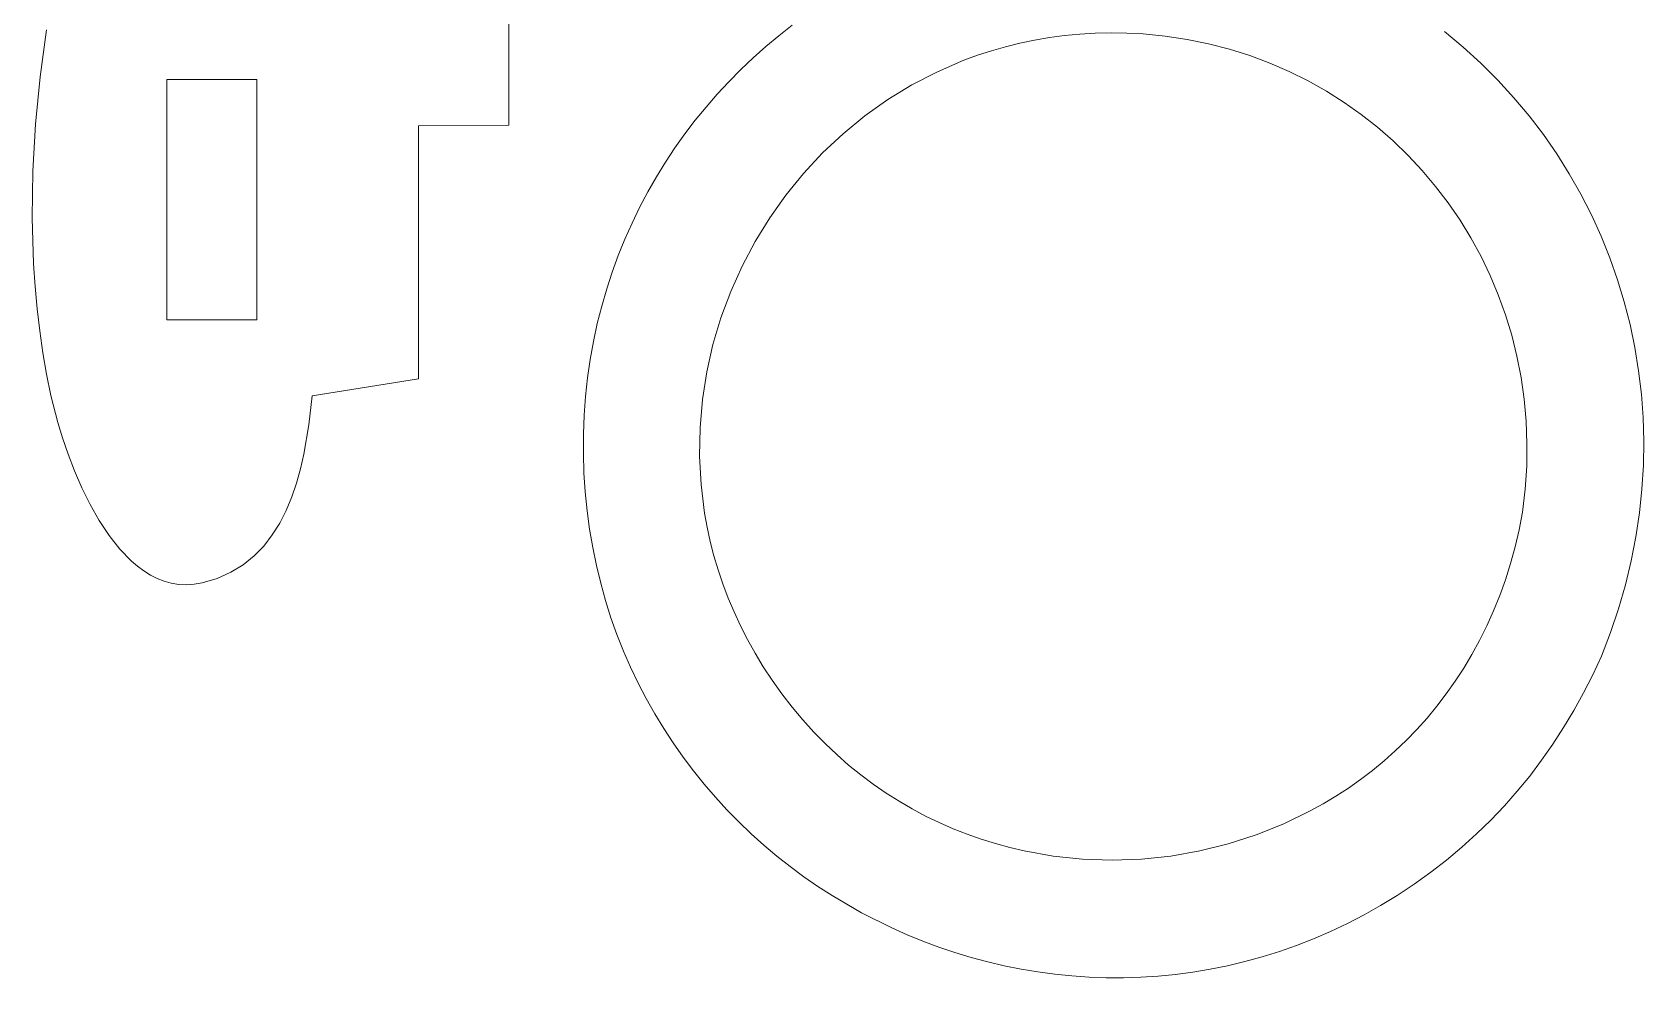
# Model space of a CAD drawing. Header units: centimetres. Extents: x -43.9 to 43.9, y -33.6 to 33.6.
# Drawn here: x 3.59 to 9.01, y -17.89 to -14.7 of the extents above; entities that cross this region are included whole.
import ezdxf

# ---------------------------------------------------------------- set-up
doc = ezdxf.new("R2010")
doc.units = ezdxf.units.CM
doc.header["$MEASUREMENT"] = 0
doc.layers.add('Camada 1', color=7, linetype='Continuous')

msp = doc.modelspace()

# ---------------------------------------------------------------- linework, layer by layer
at = {"layer": 'Camada 1', "color": 3, "lineweight": 9}
for points in [[(5.19276, -15.01779), (5.19276, -15.01779), (5.19235, -13.50056), (5.19235, -13.50056)], [(3.63627, -14.69601), (3.63627, -14.69601), (3.6147, -14.85506), (3.6147, -14.85506)], [(6.14737, -14.68121), (6.14737, -14.68121), (6.10241, -14.71639), (6.10241, -14.71639)], [(8.40603, -14.75443), (8.40603, -14.75443), (8.3432, -14.70228), (8.3432, -14.70228)], [(6.05856, -14.753), (6.05856, -14.753), (6.01585, -14.791), (6.01585, -14.791)], [(6.10241, -14.71639), (6.10241, -14.71639), (6.05856, -14.753), (6.05856, -14.753)], [(6.81783, -14.76681), (6.81783, -14.76681), (6.86547, -14.75317), (6.86547, -14.75317)], [(6.86547, -14.75317), (6.86547, -14.75317), (6.91392, -14.74119), (6.91392, -14.74119)], [(6.91392, -14.74119), (6.91392, -14.74119), (6.96319, -14.73092), (6.96319, -14.73092)], [(6.96319, -14.73092), (6.96319, -14.73092), (7.01322, -14.7224), (7.01322, -14.7224)], [(7.01322, -14.7224), (7.01322, -14.7224), (7.06402, -14.71568), (7.06402, -14.71568)], [(7.06402, -14.71568), (7.06402, -14.71568), (7.11553, -14.71077), (7.11553, -14.71077)], [(7.11553, -14.71077), (7.11553, -14.71077), (7.16777, -14.70773), (7.16777, -14.70773)], [(7.16777, -14.70773), (7.16777, -14.70773), (7.22069, -14.7066), (7.22069, -14.7066)], [(7.22069, -14.7066), (7.22069, -14.7066), (7.27428, -14.70741), (7.27428, -14.70741)], [(7.27428, -14.70741), (7.27428, -14.70741), (7.32851, -14.71021), (7.32851, -14.71021)], [(7.32851, -14.71021), (7.32851, -14.71021), (7.40329, -14.71739), (7.40329, -14.71739)], [(7.40329, -14.71739), (7.40329, -14.71739), (7.47672, -14.72838), (7.47672, -14.72838)], [(7.47672, -14.72838), (7.47672, -14.72838), (7.54874, -14.74304), (7.54874, -14.74304)], [(7.54874, -14.74304), (7.54874, -14.74304), (7.61924, -14.76129), (7.61924, -14.76129)], [(8.46598, -14.80899), (8.46598, -14.80899), (8.40603, -14.75443), (8.40603, -14.75443)], [(6.01585, -14.791), (6.01585, -14.791), (5.97432, -14.83037), (5.97432, -14.83037)], [(6.63593, -14.8373), (6.63593, -14.8373), (6.72511, -14.79896), (6.72511, -14.79896)], [(6.72511, -14.79896), (6.72511, -14.79896), (6.77103, -14.78209), (6.77103, -14.78209)], [(6.77103, -14.78209), (6.77103, -14.78209), (6.81783, -14.76681), (6.81783, -14.76681)], [(7.61924, -14.76129), (7.61924, -14.76129), (7.68813, -14.78303), (7.68813, -14.78303)], [(7.68813, -14.78303), (7.68813, -14.78303), (7.75532, -14.80816), (7.75532, -14.80816)], [(7.75532, -14.80816), (7.75532, -14.80816), (7.82073, -14.83657), (7.82073, -14.83657)], [(8.52303, -14.86583), (8.52303, -14.86583), (8.46598, -14.80899), (8.46598, -14.80899)], [(3.6147, -14.85506), (3.6147, -14.85506), (3.59937, -15.01417), (3.59937, -15.01417)], [(5.97432, -14.83037), (5.97432, -14.83037), (5.93402, -14.87108), (5.93402, -14.87108)], [(6.55049, -14.88152), (6.55049, -14.88152), (6.63593, -14.8373), (6.63593, -14.8373)], [(7.82073, -14.83657), (7.82073, -14.83657), (7.88425, -14.86817), (7.88425, -14.86817)], [(8.57715, -14.92487), (8.57715, -14.92487), (8.52303, -14.86583), (8.52303, -14.86583)], [(5.895, -14.91311), (5.895, -14.91311), (5.85727, -14.95645), (5.85727, -14.95645)], [(5.93402, -14.87108), (5.93402, -14.87108), (5.895, -14.91311), (5.895, -14.91311)], [(6.46895, -14.93131), (6.46895, -14.93131), (6.55049, -14.88152), (6.55049, -14.88152)], [(7.88425, -14.86817), (7.88425, -14.86817), (7.94581, -14.90284), (7.94581, -14.90284)], [(7.94581, -14.90284), (7.94581, -14.90284), (8.0053, -14.94052), (8.0053, -14.94052)], [(5.85727, -14.95645), (5.85727, -14.95645), (5.82092, -15.00105), (5.82092, -15.00105)], [(6.39149, -14.98636), (6.39149, -14.98636), (6.46895, -14.93131), (6.46895, -14.93131)], [(8.0053, -14.94052), (8.0053, -14.94052), (8.06262, -14.98107), (8.06262, -14.98107)], [(8.62828, -14.986), (8.62828, -14.986), (8.57715, -14.92487), (8.57715, -14.92487)], [(3.59937, -15.01417), (3.59937, -15.01417), (3.59052, -15.17257), (3.59052, -15.17257)], [(4.88928, -15.87165), (4.88928, -15.87165), (4.88932, -15.01994), (4.88932, -15.01994)], [(4.88932, -15.01994), (4.88932, -15.01994), (5.19276, -15.01779), (5.19276, -15.01779)], [(5.82092, -15.00105), (5.82092, -15.00105), (5.78596, -15.0469), (5.78596, -15.0469)], [(6.31829, -15.04635), (6.31829, -15.04635), (6.39149, -14.98636), (6.39149, -14.98636)], [(8.06262, -14.98107), (8.06262, -14.98107), (8.1177, -15.0244), (8.1177, -15.0244)], [(8.1177, -15.0244), (8.1177, -15.0244), (8.17044, -15.07042), (8.17044, -15.07042)], [(8.67641, -15.04912), (8.67641, -15.04912), (8.62828, -14.986), (8.62828, -14.986)], [(5.78596, -15.0469), (5.78596, -15.0469), (5.75244, -15.09398), (5.75244, -15.09398)], [(6.24953, -15.11094), (6.24953, -15.11094), (6.31829, -15.04635), (6.31829, -15.04635)], [(8.17044, -15.07042), (8.17044, -15.07042), (8.22075, -15.11903), (8.22075, -15.11903)], [(8.72149, -15.1141), (8.72149, -15.1141), (8.67641, -15.04912), (8.67641, -15.04912)], [(5.75244, -15.09398), (5.75244, -15.09398), (5.7204, -15.14225), (5.7204, -15.14225)], [(6.18539, -15.17985), (6.18539, -15.17985), (6.24953, -15.11094), (6.24953, -15.11094)], [(8.22075, -15.11903), (8.22075, -15.11903), (8.26854, -15.17011), (8.26854, -15.17011)], [(8.76349, -15.18086), (8.76349, -15.18086), (8.72149, -15.1141), (8.72149, -15.1141)], [(3.59052, -15.17257), (3.59052, -15.17257), (3.58837, -15.32948), (3.58837, -15.32948)], [(5.68989, -15.1917), (5.68989, -15.1917), (5.66095, -15.2423), (5.66095, -15.2423)], [(5.7204, -15.14225), (5.7204, -15.14225), (5.68989, -15.1917), (5.68989, -15.1917)], [(6.12604, -15.25274), (6.12604, -15.25274), (6.18539, -15.17985), (6.18539, -15.17985)], [(8.26854, -15.17011), (8.26854, -15.17011), (8.31371, -15.22357), (8.31371, -15.22357)], [(8.80237, -15.2493), (8.80237, -15.2493), (8.76349, -15.18086), (8.76349, -15.18086)], [(5.66095, -15.2423), (5.66095, -15.2423), (5.63361, -15.29403), (5.63361, -15.29403)], [(8.31371, -15.22357), (8.31371, -15.22357), (8.35617, -15.27932), (8.35617, -15.27932)], [(5.63361, -15.29403), (5.63361, -15.29403), (5.60793, -15.34687), (5.60793, -15.34687)], [(6.07165, -15.3293), (6.07165, -15.3293), (6.12604, -15.25274), (6.12604, -15.25274)], [(8.35617, -15.27932), (8.35617, -15.27932), (8.39584, -15.33724), (8.39584, -15.33724)], [(8.83811, -15.31928), (8.83811, -15.31928), (8.80237, -15.2493), (8.80237, -15.2493)], [(3.58837, -15.32948), (3.58837, -15.32948), (3.58988, -15.40714), (3.58988, -15.40714)], [(5.60793, -15.34687), (5.60793, -15.34687), (5.58396, -15.40077), (5.58396, -15.40077)], [(6.02242, -15.40921), (6.02242, -15.40921), (6.07165, -15.3293), (6.07165, -15.3293)], [(8.39584, -15.33724), (8.39584, -15.33724), (8.43261, -15.39725), (8.43261, -15.39725)], [(8.87066, -15.39073), (8.87066, -15.39073), (8.83811, -15.31928), (8.83811, -15.31928)], [(3.58988, -15.40714), (3.58988, -15.40714), (3.59315, -15.48415), (3.59315, -15.48415)], [(5.58396, -15.40077), (5.58396, -15.40077), (5.56171, -15.45575), (5.56171, -15.45575)], [(5.97852, -15.49217), (5.97852, -15.49217), (6.02242, -15.40921), (6.02242, -15.40921)], [(8.43261, -15.39725), (8.43261, -15.39725), (8.46641, -15.45924), (8.46641, -15.45924)], [(8.89999, -15.46352), (8.89999, -15.46352), (8.87066, -15.39073), (8.87066, -15.39073)], [(5.56171, -15.45575), (5.56171, -15.45575), (5.54126, -15.51174), (5.54126, -15.51174)], [(8.46641, -15.45924), (8.46641, -15.45924), (8.49714, -15.52311), (8.49714, -15.52311)], [(8.92606, -15.53755), (8.92606, -15.53755), (8.89999, -15.46352), (8.89999, -15.46352)], [(3.59315, -15.48415), (3.59315, -15.48415), (3.59821, -15.5604), (3.59821, -15.5604)], [(5.54126, -15.51174), (5.54126, -15.51174), (5.52262, -15.56876), (5.52262, -15.56876)], [(5.94012, -15.57785), (5.94012, -15.57785), (5.97852, -15.49217), (5.97852, -15.49217)], [(3.59821, -15.5604), (3.59821, -15.5604), (3.60509, -15.6358), (3.60509, -15.6358)], [(5.52262, -15.56876), (5.52262, -15.56876), (5.50587, -15.62674), (5.50587, -15.62674)], [(8.49714, -15.52311), (8.49714, -15.52311), (8.52468, -15.58875), (8.52468, -15.58875)], [(8.94885, -15.61273), (8.94885, -15.61273), (8.92606, -15.53755), (8.92606, -15.53755)], [(5.50587, -15.62674), (5.50587, -15.62674), (5.491, -15.68568), (5.491, -15.68568)], [(5.9074, -15.66593), (5.9074, -15.66593), (5.94012, -15.57785), (5.94012, -15.57785)], [(8.52468, -15.58875), (8.52468, -15.58875), (8.54898, -15.65607), (8.54898, -15.65607)], [(8.96829, -15.68895), (8.96829, -15.68895), (8.94885, -15.61273), (8.94885, -15.61273)], [(3.60509, -15.6358), (3.60509, -15.6358), (3.6138, -15.71026), (3.6138, -15.71026)], [(5.88053, -15.7561), (5.88053, -15.7561), (5.9074, -15.66593), (5.9074, -15.66593)], [(8.54898, -15.65607), (8.54898, -15.65607), (8.56994, -15.72497), (8.56994, -15.72497)], [(3.6138, -15.71026), (3.6138, -15.71026), (3.62441, -15.78368), (3.62441, -15.78368)], [(5.491, -15.68568), (5.491, -15.68568), (5.47811, -15.74558), (5.47811, -15.74558)], [(8.56994, -15.72497), (8.56994, -15.72497), (8.58746, -15.79533), (8.58746, -15.79533)], [(8.98439, -15.76608), (8.98439, -15.76608), (8.96829, -15.68895), (8.96829, -15.68895)], [(3.62441, -15.78368), (3.62441, -15.78368), (3.6369, -15.85596), (3.6369, -15.85596)], [(5.47811, -15.74558), (5.47811, -15.74558), (5.4672, -15.80636), (5.4672, -15.80636)], [(5.85969, -15.84805), (5.85969, -15.84805), (5.88053, -15.7561), (5.88053, -15.7561)], [(8.99709, -15.84404), (8.99709, -15.84404), (8.98439, -15.76608), (8.98439, -15.76608)], [(5.4672, -15.80636), (5.4672, -15.80636), (5.45834, -15.86804), (5.45834, -15.86804)], [(8.58746, -15.79533), (8.58746, -15.79533), (8.60143, -15.86709), (8.60143, -15.86709)], [(9.00636, -15.92271), (9.00636, -15.92271), (8.99709, -15.84404), (8.99709, -15.84404)], [(3.6369, -15.85596), (3.6369, -15.85596), (3.65134, -15.92702), (3.65134, -15.92702)], [(4.53038, -15.92854), (4.53038, -15.92854), (4.88928, -15.87165), (4.88928, -15.87165)], [(5.45834, -15.86804), (5.45834, -15.86804), (5.45156, -15.93059), (5.45156, -15.93059)], [(5.84508, -15.94144), (5.84508, -15.94144), (5.85969, -15.84805), (5.85969, -15.84805)], [(8.60143, -15.86709), (8.60143, -15.86709), (8.61179, -15.94012), (8.61179, -15.94012)], [(3.65134, -15.92702), (3.65134, -15.92702), (3.6746, -16.01815), (3.6746, -16.01815)], [(4.51918, -16.02608), (4.51918, -16.02608), (4.53038, -15.92854), (4.53038, -15.92854)], [(5.45156, -15.93059), (5.45156, -15.93059), (5.44689, -15.99397), (5.44689, -15.99397)], [(5.83684, -16.03599), (5.83684, -16.03599), (5.84508, -15.94144), (5.84508, -15.94144)], [(8.61179, -15.94012), (8.61179, -15.94012), (8.61843, -16.01432), (8.61843, -16.01432)], [(9.01216, -16.002), (9.01216, -16.002), (9.00636, -15.92271), (9.00636, -15.92271)], [(5.44689, -15.99397), (5.44689, -15.99397), (5.44439, -16.05815), (5.44439, -16.05815)], [(9.01445, -16.08179), (9.01445, -16.08179), (9.01216, -16.002), (9.01216, -16.002)], [(3.6746, -16.01815), (3.6746, -16.01815), (3.69057, -16.07028), (3.69057, -16.07028)], [(4.50241, -16.12519), (4.50241, -16.12519), (4.51918, -16.02608), (4.51918, -16.02608)], [(5.44439, -16.05815), (5.44439, -16.05815), (5.44411, -16.12314), (5.44411, -16.12314)], [(5.83519, -16.13135), (5.83519, -16.13135), (5.83684, -16.03599), (5.83684, -16.03599)], [(8.61843, -16.01432), (8.61843, -16.01432), (8.62126, -16.08959), (8.62126, -16.08959)], [(3.69057, -16.07028), (3.69057, -16.07028), (3.70942, -16.12518), (3.70942, -16.12518)], [(8.62126, -16.08959), (8.62126, -16.08959), (8.6202, -16.16584), (8.6202, -16.16584)], [(9.01321, -16.16198), (9.01321, -16.16198), (9.01445, -16.08179), (9.01445, -16.08179)], [(3.70942, -16.12518), (3.70942, -16.12518), (3.73116, -16.18162), (3.73116, -16.18162)], [(4.49123, -16.17425), (4.49123, -16.17425), (4.50241, -16.12519), (4.50241, -16.12519)], [(5.44411, -16.12314), (5.44411, -16.12314), (5.44606, -16.18815), (5.44606, -16.18815)], [(5.84027, -16.22722), (5.84027, -16.22722), (5.83519, -16.13135), (5.83519, -16.13135)], [(8.6202, -16.16584), (8.6202, -16.16584), (8.61515, -16.24296), (8.61515, -16.24296)], [(9.00841, -16.24247), (9.00841, -16.24247), (9.01321, -16.16198), (9.01321, -16.16198)], [(3.73116, -16.18162), (3.73116, -16.18162), (3.75579, -16.2384), (3.75579, -16.2384)], [(4.46192, -16.2692), (4.46192, -16.2692), (4.47783, -16.2224), (4.47783, -16.2224)], [(4.47783, -16.2224), (4.47783, -16.2224), (4.49123, -16.17425), (4.49123, -16.17425)], [(5.44606, -16.18815), (5.44606, -16.18815), (5.4502, -16.25232), (5.4502, -16.25232)], [(3.75579, -16.2384), (3.75579, -16.2384), (3.78331, -16.29432), (3.78331, -16.29432)], [(4.44325, -16.31424), (4.44325, -16.31424), (4.46192, -16.2692), (4.46192, -16.2692)], [(5.4502, -16.25232), (5.4502, -16.25232), (5.45649, -16.3156), (5.45649, -16.3156)], [(5.85226, -16.32329), (5.85226, -16.32329), (5.84027, -16.22722), (5.84027, -16.22722)], [(8.61515, -16.24296), (8.61515, -16.24296), (8.60601, -16.32086), (8.60601, -16.32086)], [(8.99998, -16.32316), (8.99998, -16.32316), (9.00841, -16.24247), (9.00841, -16.24247)], [(3.78331, -16.29432), (3.78331, -16.29432), (3.81371, -16.34816), (3.81371, -16.34816)], [(4.4215, -16.35706), (4.4215, -16.35706), (4.44325, -16.31424), (4.44325, -16.31424)], [(5.45649, -16.3156), (5.45649, -16.3156), (5.46491, -16.378), (5.46491, -16.378)], [(5.86092, -16.37129), (5.86092, -16.37129), (5.85226, -16.32329), (5.85226, -16.32329)], [(8.60601, -16.32086), (8.60601, -16.32086), (8.59454, -16.37981), (8.59454, -16.37981)], [(8.98793, -16.40392), (8.98793, -16.40392), (8.99998, -16.32316), (8.99998, -16.32316)], [(3.81371, -16.34816), (3.81371, -16.34816), (3.847, -16.3987), (3.847, -16.3987)], [(4.39643, -16.39723), (4.39643, -16.39723), (4.4215, -16.35706), (4.4215, -16.35706)], [(5.46491, -16.378), (5.46491, -16.378), (5.47538, -16.43949), (5.47538, -16.43949)], [(5.87138, -16.41922), (5.87138, -16.41922), (5.86092, -16.37129), (5.86092, -16.37129)], [(8.59454, -16.37981), (8.59454, -16.37981), (8.58108, -16.43732), (8.58108, -16.43732)], [(3.847, -16.3987), (3.847, -16.3987), (3.88316, -16.44473), (3.88316, -16.44473)], [(4.33521, -16.46791), (4.33521, -16.46791), (4.36776, -16.43433), (4.36776, -16.43433)], [(4.36776, -16.43433), (4.36776, -16.43433), (4.39643, -16.39723), (4.39643, -16.39723)], [(5.47538, -16.43949), (5.47538, -16.43949), (5.48788, -16.50004), (5.48788, -16.50004)], [(5.88365, -16.46704), (5.88365, -16.46704), (5.87138, -16.41922), (5.87138, -16.41922)], [(8.58108, -16.43732), (8.58108, -16.43732), (8.5657, -16.49342), (8.5657, -16.49342)], [(8.97218, -16.48466), (8.97218, -16.48466), (8.98793, -16.40392), (8.98793, -16.40392)], [(3.88316, -16.44473), (3.88316, -16.44473), (3.9222, -16.48504), (3.9222, -16.48504)], [(3.9222, -16.48504), (3.9222, -16.48504), (3.94281, -16.50267), (3.94281, -16.50267)], [(4.29849, -16.49754), (4.29849, -16.49754), (4.33521, -16.46791), (4.33521, -16.46791)], [(5.89775, -16.51471), (5.89775, -16.51471), (5.88365, -16.46704), (5.88365, -16.46704)], [(8.5657, -16.49342), (8.5657, -16.49342), (8.54845, -16.54808), (8.54845, -16.54808)], [(8.95274, -16.56527), (8.95274, -16.56527), (8.97218, -16.48466), (8.97218, -16.48466)], [(3.94281, -16.50267), (3.94281, -16.50267), (3.96414, -16.51842), (3.96414, -16.51842)], [(3.96414, -16.51842), (3.96414, -16.51842), (3.98618, -16.53213), (3.98618, -16.53213)], [(3.98618, -16.53213), (3.98618, -16.53213), (4.00894, -16.54366), (4.00894, -16.54366)], [(4.00894, -16.54366), (4.00894, -16.54366), (4.03243, -16.55285), (4.03243, -16.55285)], [(4.16066, -16.5584), (4.16066, -16.5584), (4.21149, -16.54321), (4.21149, -16.54321)], [(4.21149, -16.54321), (4.21149, -16.54321), (4.25734, -16.52278), (4.25734, -16.52278)], [(4.25734, -16.52278), (4.25734, -16.52278), (4.29849, -16.49754), (4.29849, -16.49754)], [(5.48788, -16.50004), (5.48788, -16.50004), (5.50235, -16.55963), (5.50235, -16.55963)], [(5.91373, -16.5622), (5.91373, -16.5622), (5.89775, -16.51471), (5.89775, -16.51471)], [(8.54845, -16.54808), (8.54845, -16.54808), (8.52938, -16.60128), (8.52938, -16.60128)], [(4.03243, -16.55285), (4.03243, -16.55285), (4.05664, -16.55954), (4.05664, -16.55954)], [(4.05664, -16.55954), (4.05664, -16.55954), (4.08156, -16.5636), (4.08156, -16.5636)], [(4.08156, -16.5636), (4.08156, -16.5636), (4.1072, -16.56486), (4.1072, -16.56486)], [(4.1072, -16.56486), (4.1072, -16.56486), (4.13357, -16.56318), (4.13357, -16.56318)], [(4.13357, -16.56318), (4.13357, -16.56318), (4.16066, -16.5584), (4.16066, -16.5584)], [(5.50235, -16.55963), (5.50235, -16.55963), (5.51876, -16.61824), (5.51876, -16.61824)], [(5.93158, -16.60946), (5.93158, -16.60946), (5.91373, -16.5622), (5.91373, -16.5622)], [(8.52938, -16.60128), (8.52938, -16.60128), (8.50855, -16.65302), (8.50855, -16.65302)], [(8.92955, -16.64566), (8.92955, -16.64566), (8.95274, -16.56527), (8.95274, -16.56527)], [(5.51876, -16.61824), (5.51876, -16.61824), (5.53706, -16.67584), (5.53706, -16.67584)], [(5.95136, -16.65644), (5.95136, -16.65644), (5.93158, -16.60946), (5.93158, -16.60946)], [(5.97305, -16.70312), (5.97305, -16.70312), (5.95136, -16.65644), (5.95136, -16.65644)], [(8.50855, -16.65302), (8.50855, -16.65302), (8.486, -16.70331), (8.486, -16.70331)], [(8.90256, -16.7257), (8.90256, -16.7257), (8.92955, -16.64566), (8.92955, -16.64566)], [(5.53706, -16.67584), (5.53706, -16.67584), (5.55722, -16.7324), (5.55722, -16.7324)], [(5.9967, -16.74945), (5.9967, -16.74945), (5.97305, -16.70312), (5.97305, -16.70312)], [(8.486, -16.70331), (8.486, -16.70331), (8.46179, -16.75213), (8.46179, -16.75213)], [(5.55722, -16.7324), (5.55722, -16.7324), (5.57917, -16.78791), (5.57917, -16.78791)], [(6.02233, -16.7954), (6.02233, -16.7954), (5.9967, -16.74945), (5.9967, -16.74945)], [(8.46179, -16.75213), (8.46179, -16.75213), (8.43598, -16.79947), (8.43598, -16.79947)], [(8.87176, -16.8053), (8.87176, -16.8053), (8.90256, -16.7257), (8.90256, -16.7257)], [(5.57917, -16.78791), (5.57917, -16.78791), (5.60289, -16.84235), (5.60289, -16.84235)], [(6.04995, -16.84091), (6.04995, -16.84091), (6.02233, -16.7954), (6.02233, -16.7954)], [(8.43598, -16.79947), (8.43598, -16.79947), (8.4086, -16.84532), (8.4086, -16.84532)], [(8.84258, -16.86769), (8.84258, -16.86769), (8.87176, -16.8053), (8.87176, -16.8053)], [(5.60289, -16.84235), (5.60289, -16.84235), (5.62832, -16.89569), (5.62832, -16.89569)], [(6.07958, -16.88595), (6.07958, -16.88595), (6.04995, -16.84091), (6.04995, -16.84091)], [(8.4086, -16.84532), (8.4086, -16.84532), (8.37973, -16.88967), (8.37973, -16.88967)], [(8.81168, -16.92851), (8.81168, -16.92851), (8.84258, -16.86769), (8.84258, -16.86769)], [(5.62832, -16.89569), (5.62832, -16.89569), (5.65543, -16.94789), (5.65543, -16.94789)], [(6.11279, -16.93255), (6.11279, -16.93255), (6.07958, -16.88595), (6.07958, -16.88595)], [(8.37973, -16.88967), (8.37973, -16.88967), (8.3494, -16.93252), (8.3494, -16.93252)], [(8.77902, -16.98775), (8.77902, -16.98775), (8.81168, -16.92851), (8.81168, -16.92851)], [(5.65543, -16.94789), (5.65543, -16.94789), (5.68417, -16.99896), (5.68417, -16.99896)], [(6.14728, -16.97722), (6.14728, -16.97722), (6.11279, -16.93255), (6.11279, -16.93255)], [(6.183, -17.01996), (6.183, -17.01996), (6.14728, -16.97722), (6.14728, -16.97722)], [(8.31767, -16.97386), (8.31767, -16.97386), (8.2846, -17.01368), (8.2846, -17.01368)], [(8.3494, -16.93252), (8.3494, -16.93252), (8.31767, -16.97386), (8.31767, -16.97386)], [(5.68417, -16.99896), (5.68417, -16.99896), (5.7145, -17.04885), (5.7145, -17.04885)], [(6.2199, -17.0608), (6.2199, -17.0608), (6.183, -17.01996), (6.183, -17.01996)], [(8.2846, -17.01368), (8.2846, -17.01368), (8.25025, -17.05196), (8.25025, -17.05196)], [(8.7446, -17.0454), (8.7446, -17.0454), (8.77902, -16.98775), (8.77902, -16.98775)], [(5.7145, -17.04885), (5.7145, -17.04885), (5.74637, -17.09755), (5.74637, -17.09755)], [(6.25795, -17.09973), (6.25795, -17.09973), (6.2199, -17.0608), (6.2199, -17.0608)], [(8.21464, -17.08871), (8.21464, -17.08871), (8.17786, -17.12392), (8.17786, -17.12392)], [(8.25025, -17.05196), (8.25025, -17.05196), (8.21464, -17.08871), (8.21464, -17.08871)], [(8.70837, -17.10146), (8.70837, -17.10146), (8.7446, -17.0454), (8.7446, -17.0454)], [(5.74637, -17.09755), (5.74637, -17.09755), (5.77975, -17.14504), (5.77975, -17.14504)], [(5.77975, -17.14504), (5.77975, -17.14504), (5.81457, -17.19127), (5.81457, -17.19127)], [(6.29705, -17.13676), (6.29705, -17.13676), (6.25795, -17.09973), (6.25795, -17.09973)], [(6.33719, -17.17191), (6.33719, -17.17191), (6.29705, -17.13676), (6.29705, -17.13676)], [(8.17786, -17.12392), (8.17786, -17.12392), (8.13993, -17.15757), (8.13993, -17.15757)], [(8.67033, -17.15591), (8.67033, -17.15591), (8.70837, -17.10146), (8.70837, -17.10146)], [(5.81457, -17.19127), (5.81457, -17.19127), (5.85081, -17.23625), (5.85081, -17.23625)], [(6.3783, -17.20518), (6.3783, -17.20518), (6.33719, -17.17191), (6.33719, -17.17191)], [(8.10092, -17.18967), (8.10092, -17.18967), (8.06089, -17.22019), (8.06089, -17.22019)], [(8.13993, -17.15757), (8.13993, -17.15757), (8.10092, -17.18967), (8.10092, -17.18967)], [(8.63043, -17.20875), (8.63043, -17.20875), (8.67033, -17.15591), (8.67033, -17.15591)], [(5.85081, -17.23625), (5.85081, -17.23625), (5.88843, -17.27995), (5.88843, -17.27995)], [(6.42032, -17.23658), (6.42032, -17.23658), (6.3783, -17.20518), (6.3783, -17.20518)], [(6.46322, -17.26611), (6.46322, -17.26611), (6.42032, -17.23658), (6.42032, -17.23658)], [(8.01989, -17.24914), (8.01989, -17.24914), (7.97795, -17.2765), (7.97795, -17.2765)], [(8.06089, -17.22019), (8.06089, -17.22019), (8.01989, -17.24914), (8.01989, -17.24914)], [(8.58865, -17.25997), (8.58865, -17.25997), (8.63043, -17.20875), (8.63043, -17.20875)], [(5.88843, -17.27995), (5.88843, -17.27995), (5.92737, -17.32233), (5.92737, -17.32233)], [(6.50692, -17.29379), (6.50692, -17.29379), (6.46322, -17.26611), (6.46322, -17.26611)], [(6.55139, -17.31963), (6.55139, -17.31963), (6.50692, -17.29379), (6.50692, -17.29379)], [(7.93515, -17.30226), (7.93515, -17.30226), (7.89152, -17.32643), (7.89152, -17.32643)], [(7.97795, -17.2765), (7.97795, -17.2765), (7.93515, -17.30226), (7.93515, -17.30226)], [(8.54497, -17.30957), (8.54497, -17.30957), (8.58865, -17.25997), (8.58865, -17.25997)], [(5.92737, -17.32233), (5.92737, -17.32233), (5.96759, -17.36338), (5.96759, -17.36338)], [(5.96759, -17.36338), (5.96759, -17.36338), (6.00905, -17.40307), (6.00905, -17.40307)], [(6.59656, -17.34362), (6.59656, -17.34362), (6.55139, -17.31963), (6.55139, -17.31963)], [(6.64239, -17.36579), (6.64239, -17.36579), (6.59656, -17.34362), (6.59656, -17.34362)], [(7.89152, -17.32643), (7.89152, -17.32643), (7.80202, -17.36993), (7.80202, -17.36993)], [(8.45181, -17.40387), (8.45181, -17.40387), (8.49937, -17.35754), (8.49937, -17.35754)], [(8.49937, -17.35754), (8.49937, -17.35754), (8.54497, -17.30957), (8.54497, -17.30957)], [(6.00905, -17.40307), (6.00905, -17.40307), (6.0517, -17.44137), (6.0517, -17.44137)], [(6.68882, -17.38614), (6.68882, -17.38614), (6.64239, -17.36579), (6.64239, -17.36579)], [(6.7358, -17.40466), (6.7358, -17.40466), (6.68882, -17.38614), (6.68882, -17.38614)], [(6.78329, -17.42138), (6.78329, -17.42138), (6.7358, -17.40466), (6.7358, -17.40466)], [(7.70988, -17.40691), (7.70988, -17.40691), (7.61552, -17.43733), (7.61552, -17.43733)], [(7.80202, -17.36993), (7.80202, -17.36993), (7.70988, -17.40691), (7.70988, -17.40691)], [(8.40227, -17.44855), (8.40227, -17.44855), (8.45181, -17.40387), (8.45181, -17.40387)], [(6.0517, -17.44137), (6.0517, -17.44137), (6.0955, -17.47829), (6.0955, -17.47829)], [(6.83121, -17.43632), (6.83121, -17.43632), (6.78329, -17.42138), (6.78329, -17.42138)], [(6.87952, -17.44946), (6.87952, -17.44946), (6.83121, -17.43632), (6.83121, -17.43632)], [(6.92818, -17.46081), (6.92818, -17.46081), (6.87952, -17.44946), (6.87952, -17.44946)], [(7.0263, -17.47821), (7.0263, -17.47821), (6.92818, -17.46081), (6.92818, -17.46081)], [(7.51937, -17.46112), (7.51937, -17.46112), (7.42183, -17.47819), (7.42183, -17.47819)], [(7.61552, -17.43733), (7.61552, -17.43733), (7.51937, -17.46112), (7.51937, -17.46112)], [(8.35073, -17.49158), (8.35073, -17.49158), (8.40227, -17.44855), (8.40227, -17.44855)], [(6.0955, -17.47829), (6.0955, -17.47829), (6.14042, -17.51376), (6.14042, -17.51376)], [(6.14042, -17.51376), (6.14042, -17.51376), (6.18641, -17.5478), (6.18641, -17.5478)], [(7.12515, -17.48858), (7.12515, -17.48858), (7.0263, -17.47821), (7.0263, -17.47821)], [(7.2243, -17.492), (7.2243, -17.492), (7.12515, -17.48858), (7.12515, -17.48858)], [(7.32333, -17.48851), (7.32333, -17.48851), (7.2243, -17.492), (7.2243, -17.492)], [(7.42183, -17.47819), (7.42183, -17.47819), (7.32333, -17.48851), (7.32333, -17.48851)], [(8.29716, -17.53295), (8.29716, -17.53295), (8.35073, -17.49158), (8.35073, -17.49158)], [(6.18641, -17.5478), (6.18641, -17.5478), (6.23341, -17.58036), (6.23341, -17.58036)], [(6.23341, -17.58036), (6.23341, -17.58036), (6.28139, -17.61141), (6.28139, -17.61141)], [(8.1838, -17.61065), (8.1838, -17.61065), (8.24152, -17.57263), (8.24152, -17.57263)], [(8.24152, -17.57263), (8.24152, -17.57263), (8.29716, -17.53295), (8.29716, -17.53295)], [(6.28139, -17.61141), (6.28139, -17.61141), (6.38011, -17.66895), (6.38011, -17.66895)], [(8.12847, -17.64434), (8.12847, -17.64434), (8.1838, -17.61065), (8.1838, -17.61065)], [(6.38011, -17.66895), (6.38011, -17.66895), (6.48222, -17.72023), (6.48222, -17.72023)], [(8.01635, -17.70486), (8.01635, -17.70486), (8.07264, -17.67573), (8.07264, -17.67573)], [(8.07264, -17.67573), (8.07264, -17.67573), (8.12847, -17.64434), (8.12847, -17.64434)], [(6.48222, -17.72023), (6.48222, -17.72023), (6.53443, -17.74346), (6.53443, -17.74346)], [(7.90256, -17.75643), (7.90256, -17.75643), (7.95964, -17.73176), (7.95964, -17.73176)], [(7.95964, -17.73176), (7.95964, -17.73176), (8.01635, -17.70486), (8.01635, -17.70486)], [(6.53443, -17.74346), (6.53443, -17.74346), (6.58736, -17.76504), (6.58736, -17.76504)], [(6.58736, -17.76504), (6.58736, -17.76504), (6.64097, -17.78498), (6.64097, -17.78498)], [(6.64097, -17.78498), (6.64097, -17.78498), (6.69521, -17.80323), (6.69521, -17.80323)], [(7.78747, -17.79921), (7.78747, -17.79921), (7.84516, -17.77891), (7.84516, -17.77891)], [(7.84516, -17.77891), (7.84516, -17.77891), (7.90256, -17.75643), (7.90256, -17.75643)], [(6.69521, -17.80323), (6.69521, -17.80323), (6.75004, -17.81977), (6.75004, -17.81977)], [(6.75004, -17.81977), (6.75004, -17.81977), (6.80541, -17.83459), (6.80541, -17.83459)], [(6.80541, -17.83459), (6.80541, -17.83459), (6.86127, -17.84764), (6.86127, -17.84764)], [(6.86127, -17.84764), (6.86127, -17.84764), (6.91759, -17.85892), (6.91759, -17.85892)], [(7.55474, -17.85916), (7.55474, -17.85916), (7.61313, -17.84732), (7.61313, -17.84732)], [(7.61313, -17.84732), (7.61313, -17.84732), (7.67141, -17.83338), (7.67141, -17.83338)], [(7.67141, -17.83338), (7.67141, -17.83338), (7.72954, -17.81737), (7.72954, -17.81737)], [(7.72954, -17.81737), (7.72954, -17.81737), (7.78747, -17.79921), (7.78747, -17.79921)], [(6.91759, -17.85892), (6.91759, -17.85892), (6.97432, -17.86842), (6.97432, -17.86842)], [(6.97432, -17.86842), (6.97432, -17.86842), (7.03142, -17.87607), (7.03142, -17.87607)], [(7.03142, -17.87607), (7.03142, -17.87607), (7.08885, -17.88189), (7.08885, -17.88189)], [(7.08885, -17.88189), (7.08885, -17.88189), (7.14656, -17.88584), (7.14656, -17.88584)], [(7.14656, -17.88584), (7.14656, -17.88584), (7.2045, -17.88789), (7.2045, -17.88789)], [(7.2045, -17.88789), (7.2045, -17.88789), (7.26264, -17.88803), (7.26264, -17.88803)], [(7.26264, -17.88803), (7.26264, -17.88803), (7.32093, -17.88623), (7.32093, -17.88623)], [(7.32093, -17.88623), (7.32093, -17.88623), (7.37933, -17.88246), (7.37933, -17.88246)], [(7.37933, -17.88246), (7.37933, -17.88246), (7.4378, -17.87671), (7.4378, -17.87671)], [(7.4378, -17.87671), (7.4378, -17.87671), (7.49627, -17.86895), (7.49627, -17.86895)], [(7.49627, -17.86895), (7.49627, -17.86895), (7.55474, -17.85916), (7.55474, -17.85916)]]:
    msp.add_open_spline(points, degree=3, dxfattribs=at)
at = {"layer": 'Camada 1', "lineweight": 9}
for points in [[(4.04148, -14.86339), (4.04148, -14.86339), (4.04148, -15.67258), (4.04148, -15.67258)], [(4.34493, -14.86339), (4.34493, -14.86339), (4.04148, -14.86339), (4.04148, -14.86339)], [(4.34493, -15.67258), (4.34493, -15.67258), (4.34493, -14.86339), (4.34493, -14.86339)], [(4.04148, -15.67258), (4.04148, -15.67258), (4.34493, -15.67258), (4.34493, -15.67258)]]:
    msp.add_open_spline(points, degree=3, dxfattribs=at)

doc.saveas('drawing.dxf')
